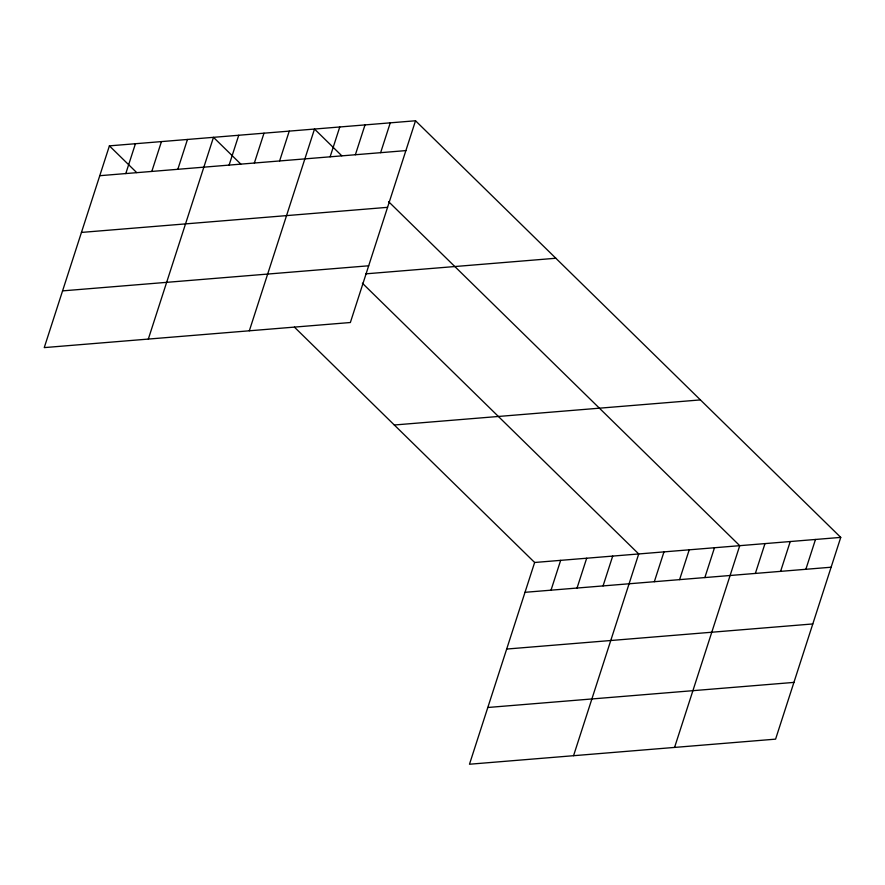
<?xml version="1.0" encoding="UTF-8"?>
<svg xmlns="http://www.w3.org/2000/svg" width="885" height="885" viewBox="0 0 885 885"><rect width="100%" height="100%" fill="white"/><g stroke="black" fill="none" stroke-linecap="round" stroke-linejoin="round"><path stroke-width="1.33" d="M109.408 145.859L44.25 347.606L350.36 322.516L415.519 120.769L109.408 145.859L136.699 172.597M125.792 173.56L135.427 143.735M151.811 171.424L161.446 141.6M177.83 169.289L187.465 139.465M148.326 339.077L213.484 137.33L240.775 164.068M229.104 165.086L238.74 135.261M254.36 163.017L263.995 133.192M279.616 160.948L289.251 131.124M249.338 330.791L314.507 129.055L341.787 155.782M330.127 156.811L339.763 126.986M355.383 154.742L365.007 124.918M380.627 152.674L390.263 122.849M294.44 327.151L534.64 562.484L469.481 764.231L775.592 739.141L840.75 537.394L415.519 120.769M551.023 590.173L560.659 560.349M577.042 588.049L586.678 558.214M603.061 585.914L612.697 556.09M573.557 755.69L638.716 553.955L362.374 283.2M654.336 581.711L663.971 551.886M679.591 579.642L689.227 549.817M704.847 577.573L714.483 547.749M674.569 747.416L739.738 545.669L388.559 201.614M755.359 573.425L764.983 543.6M780.603 571.356L790.239 541.531M805.859 569.287L815.494 539.463M99.773 175.695L405.883 150.605M81.453 232.423L387.564 207.333M62.569 290.877L368.68 265.788M365.782 273.841L555.846 258.254M394.312 424.999L700.422 399.909M534.64 562.484L840.75 537.394M525.004 592.308L831.115 567.219M506.685 649.048L812.795 623.947M487.801 707.491L793.911 682.401"/></g></svg>
